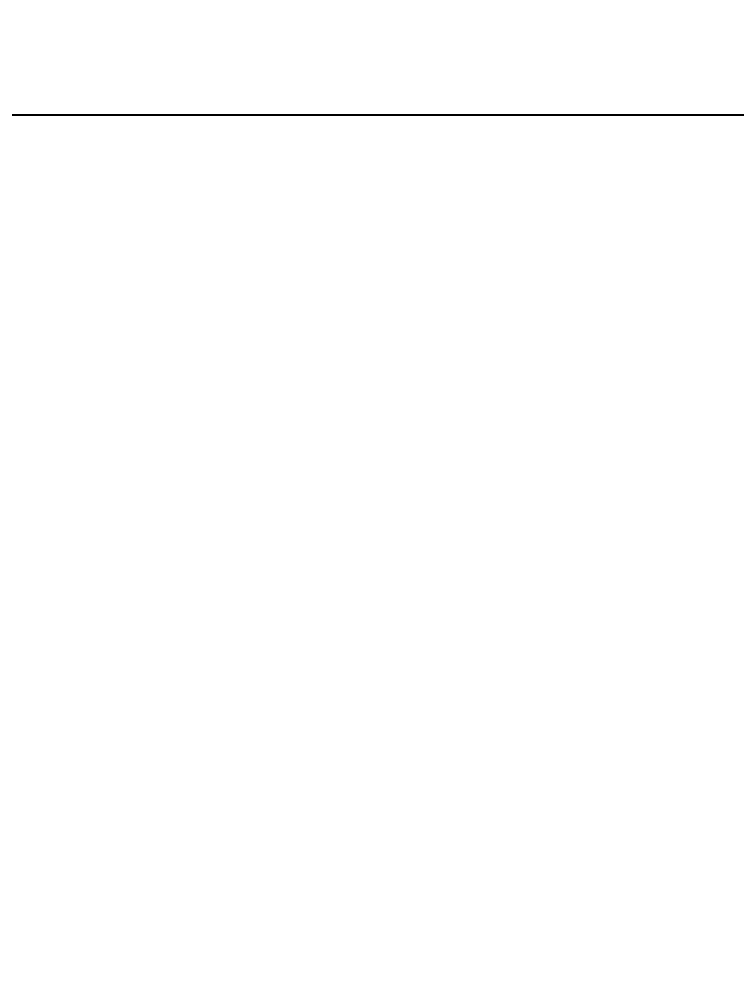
# Model space of a CAD drawing. Header units: millimetres. Extents: x 0 to 297, y 0 to 210.
# Drawn here: x 65.3 to 72.77, y 165.8 to 175.76 of the extents above; entities that cross this region are included whole.
import ezdxf

# ---------------------------------------------------------------- set-up
doc = ezdxf.new("R2010")
doc.units = ezdxf.units.MM
doc.header["$PDSIZE"] = -1
doc.layers.add('标注层', color=4, linetype='Continuous', lineweight=15)
doc.styles.get("Standard").update_dxf_attribs({"font": 'gbeitc.shx', "height": 3.5})
doc.dimstyles.new('ISO-25', dxfattribs={"dimtxt": 3.5, "dimasz": 2.5, "dimexe": 1.25, "dimexo": 0, "dimtad": 1, "dimtoh": 1, "dimdec": 1, "dimlfac": 100, "dimdsep": 46, "dimtxsty": 'Standard', "dimcen": 2.5, "dimadec": 0, "dimazin": 0, "dimtfac": 1, "dimtdec": 1, "dimtmove": 0, "dimatfit": 3, "dimfxl": 1, "dimarcsym": 0})

# ---------------------------------------------------------------- blocks, each defined once
blk = doc.blocks.new('*D3')
at = {"layer": 'Defpoints', "color": 0, "transparency": 16777216}
for p in [(82.4909, 180.22), (74.0309, 174.7103), (82.4909, 174.7103)]:
    blk.add_point(p, dxfattribs=at)
at = {"layer": '标注层', "color": 0, "lineweight": -2, "transparency": 16777216}
for p, q in [((74.0309, 174.7103), (74.0309, 182.22)), ((82.4909, 174.7103), (82.4909, 182.22)), ((69.9509, 180.22), (65.8709, 180.22)), ((74.0309, 180.22), (82.4909, 180.22)), ((86.5709, 180.22), (90.6509, 180.22))]:
    blk.add_line(p, q, dxfattribs=at)
at = {"layer": '标注层', "color": 0, "transparency": 16777216}
for points in [[(69.9509, 180.9), (69.9509, 179.54), (74.0309, 180.22)], [(86.5709, 180.9), (86.5709, 179.54), (82.4909, 180.22)]]:
    blk.add_solid(points, dxfattribs=at)
at = {"layer": '标注层', "color": 0, "transparency": 16777216, "insert": (78.2609, 183.494), "char_height": 3.5, "attachment_point": 5}
blk.add_mtext('846', dxfattribs=at)
blk = doc.blocks.new('*D4')
at = {"layer": 'Defpoints', "color": 0, "transparency": 16777216}
for p in [(73.9809, 174.7603), (64.5945, 156.7603), (73.9809, 156.7603)]:
    blk.add_point(p, dxfattribs=at)
at = {"layer": '标注层', "color": 0, "lineweight": -2, "transparency": 16777216}
for p, q in [((73.9809, 174.7603), (63.3445, 174.7603)), ((64.5945, 172.2603), (64.5945, 159.2603)), ((73.9809, 156.7603), (63.3445, 156.7603))]:
    blk.add_line(p, q, dxfattribs=at)
at = {"layer": '标注层', "color": 0, "transparency": 16777216}
for points in [[(64.1778, 172.2603), (65.0112, 172.2603), (64.5945, 174.7603)], [(64.1778, 159.2603), (65.0112, 159.2603), (64.5945, 156.7603)]]:
    blk.add_solid(points, dxfattribs=at)
at = {"layer": '标注层', "color": 0, "transparency": 16777216, "insert": (62.2195, 165.7603), "char_height": 3.5, "attachment_point": 5, "rotation": 90}
blk.add_mtext('1800', dxfattribs=at)

msp = doc.modelspace()

# ---------------------------------------------------------------- dimensions: what is measured, and where the dimension line sits
at = {"layer": '标注层'}
dim = msp.add_linear_dim(base=(82.4909, 180.22), p1=(74.0309, 174.7103), p2=(82.4909, 174.7103), dimstyle='ISO-25', override={"dimtxt": 3.5, "dimasz": 4.08, "dimexe": 2, "dimexo": 0, "dimgap": 1.524, "dimtih": 1, "dimtoh": 1, "dimdec": 0, "dimlfac": 100, "dimzin": 0, "dimadec": 2, "dimtzin": 0}, dxfattribs=at)
dim.commit()
dim.dimension.update_dxf_attribs({"geometry": '*D3', "text_midpoint": (78.2609, 180.22), "dimtype": 160})
dim = msp.add_linear_dim(base=(64.5945, 156.7603), p1=(73.9809, 174.7603), p2=(73.9809, 156.7603), angle=90, dimstyle='ISO-25', override={"dimtxsty": 'Standard'}, dxfattribs=at)
dim.commit()
dim.dimension.update_dxf_attribs({"geometry": '*D4', "text_midpoint": (64.5945, 165.7603), "dimtype": 160})

doc.saveas('drawing.dxf')
